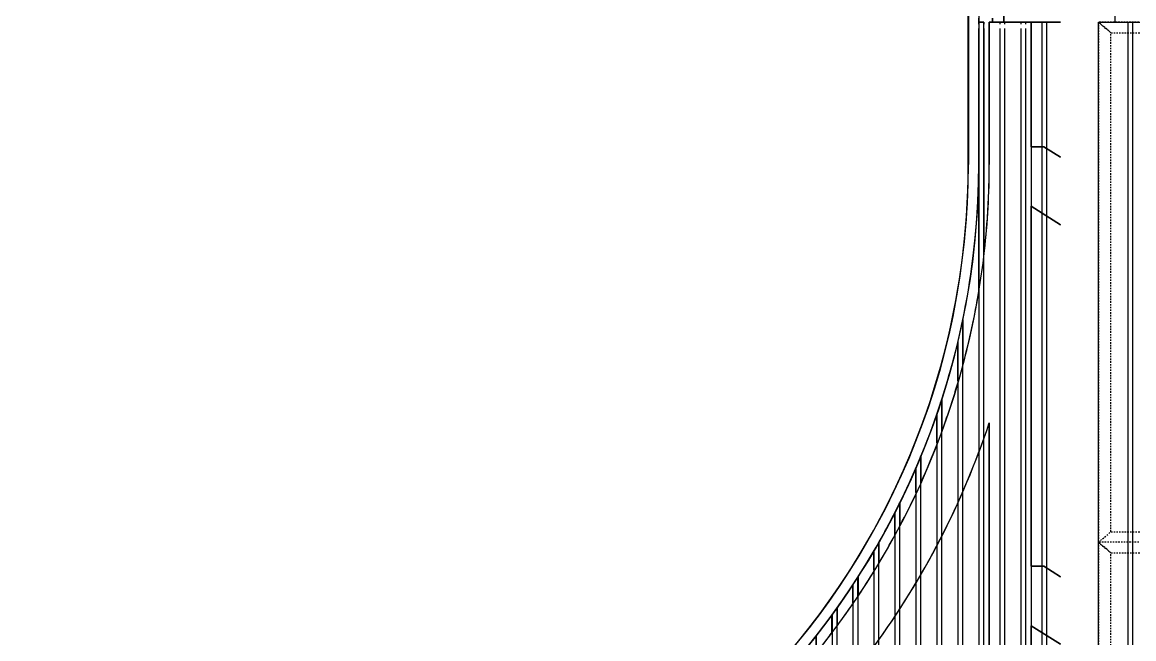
# Model space of a CAD drawing. Header units: millimetres. Extents: x -4391136 to -1798569, y -886572 to -291056.
# Drawn here: x -2255466 to -2252816, y -389070 to -387600 of the extents above; entities that cross this region are included whole.
import ezdxf

# ---------------------------------------------------------------- set-up
doc = ezdxf.new("R2010")
doc.units = ezdxf.units.MM
doc.set_wipeout_variables(frame=1)
doc.linetypes.add('TA_HL_001.00000', pattern=[6.5, 3.55, -2.95])
for name, color, linetype in [('000 - CONCRETE_EX_BUILDING_MAIN_COLOR_1', 7, 'Continuous'), ('000 - CONCRETE_EX_BUILDING_SUB_COLOR_251', 7, 'Continuous'), ('000 - CONCRETE_EX_CANOPY_MAIN_COLOR_251', 7, 'Continuous'), ('010 - ASPG_EXTR_MAIN_COLOR_2', 7, 'Continuous'), ('010 - ASPG_EXTR_WIPEOUT_', 7, 'Continuous'), ('010 - ASPG_FRAMING_MAIN_COLOR_1', 7, 'Continuous'), ('010 - ASPG_FRAMING_SUB_COLOR_2', 7, 'Continuous'), ('_PP-Dim', 7, 'Continuous'), ('Xref-E1-E4$0$E2_Ent2-CRD$0$_Col', 7, 'Continuous')]:
    doc.layers.add(name, color=color, linetype=linetype)

# ---------------------------------------------------------------- blocks, each defined once
blk = doc.blocks.new('W-1-PP17-ENT2_REV00_20260527-020919_ELEVATION_2_ST')
at = {"layer": 'Xref-E1-E4$0$E2_Ent2-CRD$0$_Col', "color": 7}
blk.add_lwpolyline([(-19735, 102190), (-19735, 114090), (-19235, 114090), (-19235, 102190)], dxfattribs=at)
blk = doc.blocks.new('DPA_CP_Entrance Canopy Curve_Ent 2_Edge Rev B-2 - Entrance Canopy Curve_Right-28747511-ENTRANCE 2 - ELEVATION 2')
at = {"layer": '000 - CONCRETE_EX_BUILDING_SUB_COLOR_251', "color": 7}
for p, q in [((-516603.4, 108480), (-516603.4, 107891.1)), ((-516603.4, 108480), (-516603.4, 107891.1)), ((-516518.4, 108355), (-516518.4, 108230)), ((-516518.4, 108230), (-516518.4, 108355)), ((-516578.4, 108225), (-516578.4, 108240)), ((-516578.4, 108225), (-516578.4, 108240)), ((-516566.4, 108230), (-516578.4, 108230)), ((-516578.4, 108230), (-516578.4, 108225)), ((-516578.4, 108225), (-516578.4, 108230)), ((-516578.4, 108230), (-516566.4, 108230)), ((-516566.4, 108225), (-516566.4, 108230)), ((-516566.4, 108230), (-516566.4, 108225)), ((-516406.4, 108230), (-516553.4, 108230)), ((-516553.4, 108230), (-516553.4, 108225)), ((-516553.4, 108225), (-516553.4, 108230)), ((-516553.4, 108230), (-516406.4, 108230)), ((-516453.4, 108230), (-516553.4, 108230)), ((-516553.4, 108230), (-516553.4, 108225)), ((-516553.4, 108225), (-516553.4, 108230)), ((-516553.4, 108230), (-516453.4, 108230)), ((-516453.4, 108230), (-516553.4, 108230)), ((-516553.4, 108230), (-516553.4, 108225)), ((-516553.4, 108225), (-516553.4, 108230)), ((-516553.4, 108230), (-516453.4, 108230)), ((-516545.7, 108230), (-516545.7, 108240)), ((-516545.7, 108240), (-516545.7, 108230)), ((-516516.4, 108230), (-516528.4, 108230)), ((-516528.4, 108230), (-516528.4, 108225)), ((-516528.4, 108230), (-516516.4, 108230)), ((-516516.4, 108225), (-516516.4, 108230)), ((-516466.4, 108230), (-516478.4, 108230)), ((-516478.4, 108230), (-516478.4, 108225)), ((-516478.4, 108230), (-516466.4, 108230)), ((-516466.4, 108225), (-516466.4, 108230)), ((-516416.4, 108230), (-516428.4, 108230)), ((-516428.4, 108230), (-516428.4, 108225)), ((-516428.4, 108230), (-516416.4, 108230)), ((-516416.4, 108225), (-516416.4, 108230)), ((-516578.4, 107891.1), (-516578.4, 108215)), ((-516578.4, 107891.1), (-516578.4, 108215)), ((-516578.4, 108215), (-516578.4, 105940.8)), ((-516578.4, 107588.4), (-516578.4, 108215)), ((-516566.4, 105941.4), (-516566.4, 108215)), ((-516566.4, 108215), (-516566.4, 107684.6)), ((-516553.4, 108215), (-516553.4, 107891.1)), ((-516553.4, 107891.1), (-516553.4, 108215)), ((-516553.4, 108215), (-516553.4, 107891.1)), ((-516553.4, 107891.1), (-516553.4, 108215)), ((-516553.4, 108215), (-516553.4, 107891.1)), ((-516553.4, 107891.1), (-516553.4, 108215)), ((-516528.4, 108215), (-516528.4, 105943.4)), ((-516516.4, 105944), (-516516.4, 108215)), ((-516478.4, 108215), (-516478.4, 105946)), ((-516466.4, 105946.7), (-516466.4, 108215)), ((-516428.4, 108215), (-516428.4, 105948.7)), ((-516416.4, 105949.3), (-516416.4, 108215)), ((-516616.4, 105938.8), (-516616.4, 107520.6)), ((-516616.4, 107520.6), (-516616.4, 107415.4)), ((-516628.4, 107466.8), (-516628.4, 105938.2)), ((-516628.4, 107375.1), (-516628.4, 107466.8)), ((-516666.4, 105936.2), (-516666.4, 107331.2)), ((-516666.4, 107331.2), (-516666.4, 107257.7)), ((-516678.4, 107295.2), (-516678.4, 105935.6)), ((-516678.4, 107226.9), (-516678.4, 107295.2)), ((-516716.4, 105933.6), (-516716.4, 107194.9)), ((-516716.4, 107194.9), (-516716.4, 107133.2)), ((-516728.4, 107166.5), (-516728.4, 105932.9)), ((-516728.4, 107108.7), (-516728.4, 107166.5)), ((-516766.4, 105930.9), (-516766.4, 107084.3)), ((-516766.4, 107084.3), (-516766.4, 107031)), ((-516778.4, 107060.4), (-516778.4, 105930.3)), ((-516778.4, 107007.2), (-516778.4, 107060.4)), ((-516816.4, 105928.3), (-516816.4, 106989.9)), ((-516816.4, 106989.9), (-516816.4, 106943.4)), ((-516828.4, 106969.1), (-516828.4, 105927.7)), ((-516828.4, 106923.2), (-516828.4, 106969.1)), ((-516866.4, 105925.7), (-516866.4, 106907.1)), ((-516866.4, 106907.1), (-516866.4, 106862.7)), ((-516878.4, 106888.6), (-516878.4, 105925.1)), ((-516878.4, 106845.9), (-516878.4, 106888.6)), ((-516916.4, 105923.1), (-516916.4, 106833)), ((-516916.4, 106833), (-516916.4, 106792.7)), ((-516928.4, 106816.4), (-516928.4, 105922.5)), ((-516928.4, 106775.9), (-516928.4, 106816.4)), ((-516966.4, 105920.5), (-516966.4, 106766)), ((-516966.4, 106766), (-516966.4, 106727.7))]:
    blk.add_line(p, q, dxfattribs=at)
for radius, start, end in [(1800, 270, 360), (1825, 270.1424, 0), (1800, 326.8421, 360), (1825, 341.0969, 359.9956), (1850, 353.5884, 0), (1850, 353.5884, 0), (1850, 353.5884, 0), (1850, 353.5884, 0), (1850, 353.5884, 0), (1850, 353.5884, 0), (1850, 345.095, 350.5829), (1850, 345.095, 350.5829), (1850, 345.095, 350.5829), (1850, 345.095, 350.5829), (1850, 345.095, 350.5829), (1850, 345.095, 350.5829), (1825, 346.5565, 348.2865), (1825, 346.5565, 348.2865), (1850, 339.9645, 343.7922), (1850, 339.9645, 343.7922), (1850, 339.9645, 343.7922), (1850, 339.9645, 343.7922), (1850, 339.9645, 343.7922), (1850, 339.9645, 343.7922), (1825, 340.9444, 342.1342), (1825, 340.9444, 342.1342), (1825, 326.9004, 341.0701), (1850, 335.8089, 338.9418), (1850, 335.8089, 338.9418), (1850, 335.8089, 338.9418), (1850, 335.8089, 338.9418), (1850, 335.8089, 338.9418), (1850, 335.8089, 338.9418), (1825, 336.6073, 337.5751), (1825, 336.6073, 337.5751), (1825, 332.9245, 333.7643), (1825, 333.3619, 333.7643), (1850, 332.282, 334.9624), (1850, 332.282, 334.9624), (1850, 332.282, 334.9624), (1850, 332.282, 334.9624), (1850, 332.282, 334.9624), (1850, 332.282, 334.9624), (1825, 332.9245, 333.3444), (1850, 329.1562, 331.456), (1850, 329.1562, 331.456), (1850, 329.1562, 331.456), (1850, 329.1562, 331.456), (1850, 329.1562, 331.456), (1850, 329.1562, 331.456), (1825, 329.6563, 330.4106), (1825, 329.6563, 330.4106), (1800, 270, 326.8114), (1825, 326.6798, 327.372), (1825, 326.6798, 327.372), (1850, 326.2149, 328.4299), (1850, 326.2149, 328.4299), (1850, 326.2149, 328.4299), (1850, 326.2149, 328.4299), (1850, 326.2149, 328.4299), (1850, 326.2149, 328.4299), (1825, 293.8186, 326.8885), (1825, 323.922, 324.5667), (1825, 323.922, 324.5667), (1850, 323.5492, 325.5752), (1850, 323.5492, 325.5752), (1850, 323.5492, 325.5752), (1850, 323.5492, 325.5752), (1850, 323.5492, 325.5752), (1850, 323.5492, 325.5752), (1825, 321.3356, 321.9427), (1825, 321.3356, 321.9427), (1850, 321.0068, 322.9095), (1850, 321.0068, 322.9095), (1850, 321.0068, 322.9095), (1850, 321.0068, 322.9095), (1850, 321.0068, 322.9095), (1850, 321.0068, 322.9095)]:
    blk.add_arc((-518403.4, 107891.1), radius, start, end, dxfattribs=at)
blk = doc.blocks.new('DPA_CP_Entrance Canopy Curve_Ent 2_Edge Rev B-1 - Entrance Canopy Curve_Left-31479712-ENTRANCE 2 - ELEVATION 2')
at = {"layer": '000 - CONCRETE_EX_BUILDING_SUB_COLOR_251', "color": 7}
for p, q in [((-516603.4, 107891.1), (-516603.4, 108480)), ((-516603.4, 107891.1), (-516603.4, 108480)), ((-516518.4, 108355), (-516518.4, 108230)), ((-516518.4, 108230), (-516518.4, 108355)), ((-516578.4, 108240), (-516578.4, 108225)), ((-516578.4, 108240), (-516578.4, 108225)), ((-516566.4, 108230), (-516578.4, 108230)), ((-516578.4, 108230), (-516578.4, 108225)), ((-516578.4, 108225), (-516578.4, 108230)), ((-516578.4, 108230), (-516566.4, 108230)), ((-516566.4, 108225), (-516566.4, 108230)), ((-516566.4, 108230), (-516566.4, 108225)), ((-516548.4, 108230), (-516553.4, 108230)), ((-516553.4, 108230), (-516553.4, 108225)), ((-516553.4, 108225), (-516553.4, 108230)), ((-516553.4, 108230), (-516548.4, 108230)), ((-516548.4, 108230), (-516553.4, 108230)), ((-516553.4, 108230), (-516553.4, 108225)), ((-516553.4, 108225), (-516553.4, 108230)), ((-516553.4, 108230), (-516548.4, 108230)), ((-516548.4, 108230), (-516553.4, 108230)), ((-516553.4, 108230), (-516553.4, 108225)), ((-516553.4, 108225), (-516553.4, 108230)), ((-516553.4, 108230), (-516548.4, 108230)), ((-516406.4, 108230), (-516518.4, 108230)), ((-516518.4, 108230), (-516406.4, 108230)), ((-516516.4, 108230), (-516518.4, 108230)), ((-516518.4, 108230), (-516516.4, 108230)), ((-516453.4, 108230), (-516518.4, 108230)), ((-516518.4, 108230), (-516453.4, 108230)), ((-516453.4, 108230), (-516518.4, 108230)), ((-516518.4, 108230), (-516453.4, 108230)), ((-516466.4, 108230), (-516478.4, 108230)), ((-516478.4, 108230), (-516466.4, 108230)), ((-516416.4, 108230), (-516428.4, 108230)), ((-516428.4, 108230), (-516416.4, 108230)), ((-516578.4, 108215), (-516578.4, 107891.1)), ((-516578.4, 108215), (-516578.4, 107891.1)), ((-516578.4, 108215), (-516578.4, 107588.4)), ((-516578.4, 107588.4), (-516578.4, 108215)), ((-516566.4, 107684.6), (-516566.4, 108215)), ((-516566.4, 108215), (-516566.4, 107684.6)), ((-516553.4, 108215), (-516553.4, 107891.1)), ((-516553.4, 107891.1), (-516553.4, 108215)), ((-516553.4, 108215), (-516553.4, 107891.1)), ((-516553.4, 107891.1), (-516553.4, 108215)), ((-516553.4, 108215), (-516553.4, 107891.1)), ((-516553.4, 107891.1), (-516553.4, 108215)), ((-516616.4, 107415.4), (-516616.4, 107520.6)), ((-516616.4, 107520.6), (-516616.4, 107415.4)), ((-516628.4, 107466.8), (-516628.4, 107375.1)), ((-516628.4, 107375.1), (-516628.4, 107466.8)), ((-516666.4, 107257.7), (-516666.4, 107331.2)), ((-516666.4, 107331.2), (-516666.4, 107257.7)), ((-516678.4, 107295.2), (-516678.4, 107226.9)), ((-516678.4, 107226.9), (-516678.4, 107295.2)), ((-516716.4, 107133.2), (-516716.4, 107194.9)), ((-516716.4, 107194.9), (-516716.4, 107133.2)), ((-516728.4, 107166.5), (-516728.4, 107108.7)), ((-516728.4, 107108.7), (-516728.4, 107166.5)), ((-516766.4, 107031), (-516766.4, 107084.3)), ((-516766.4, 107084.3), (-516766.4, 107031)), ((-516778.4, 107060.4), (-516778.4, 107007.2)), ((-516778.4, 107007.2), (-516778.4, 107060.4)), ((-516816.4, 106943.4), (-516816.4, 106989.9)), ((-516816.4, 106989.9), (-516816.4, 106943.4)), ((-516828.4, 106969.1), (-516828.4, 106923.2)), ((-516828.4, 106923.2), (-516828.4, 106969.1)), ((-516866.4, 106862.7), (-516866.4, 106907.1)), ((-516866.4, 106907.1), (-516866.4, 106862.7)), ((-516878.4, 106888.6), (-516878.4, 106845.9)), ((-516878.4, 106845.9), (-516878.4, 106888.6)), ((-516916.4, 106792.7), (-516916.4, 106833)), ((-516916.4, 106833), (-516916.4, 106792.7)), ((-516928.4, 106816.4), (-516928.4, 106775.9)), ((-516928.4, 106775.9), (-516928.4, 106816.4)), ((-516966.4, 106727.7), (-516966.4, 106766)), ((-516966.4, 106766), (-516966.4, 106727.7))]:
    blk.add_line(p, q, dxfattribs=at)
for radius, start, end in [(1800, 326.8421, 0), (1800, 326.8421, 0), (1825, 341.0969, 359.9956), (1825, 341.0969, 359.9956), (1850, 353.5884, 0), (1850, 353.5884, 0), (1850, 353.5884, 0), (1850, 353.5884, 0), (1850, 353.5884, 0), (1850, 353.5884, 0), (1850, 345.095, 350.5829), (1850, 345.095, 350.5829), (1850, 345.095, 350.5829), (1850, 345.095, 350.5829), (1850, 345.095, 350.5829), (1850, 345.095, 350.5829), (1825, 346.5565, 348.2865), (1825, 346.5565, 348.2865), (1850, 339.9645, 343.7922), (1850, 339.9645, 343.7922), (1850, 339.9645, 343.7922), (1850, 339.9645, 343.7922), (1850, 339.9645, 343.7922), (1850, 339.9645, 343.7922), (1825, 340.9444, 342.1342), (1825, 340.9444, 342.1342), (1825, 326.9004, 341.0701), (1825, 326.9004, 341.0701), (1850, 335.8089, 338.9418), (1850, 335.8089, 338.9418), (1850, 335.8089, 338.9418), (1850, 335.8089, 338.9418), (1850, 335.8089, 338.9418), (1850, 335.8089, 338.9418), (1825, 336.6073, 337.5751), (1825, 336.6073, 337.5751), (1825, 333.3619, 333.7643), (1825, 333.3619, 333.7643), (1850, 332.282, 334.9624), (1850, 332.282, 334.9624), (1850, 332.282, 334.9624), (1850, 332.282, 334.9624), (1850, 332.282, 334.9624), (1850, 332.282, 334.9624), (1825, 332.9245, 333.3444), (1825, 332.9245, 333.3444), (1850, 329.1562, 331.456), (1850, 329.1562, 331.456), (1850, 329.1562, 331.456), (1850, 329.1562, 331.456), (1850, 329.1562, 331.456), (1850, 329.1562, 331.456), (1825, 329.6563, 330.4106), (1825, 329.6563, 330.4106), (1800, 270, 326.8114), (1800, 270, 326.8114), (1825, 326.6798, 327.372), (1825, 326.6798, 327.372), (1850, 326.2149, 328.4299), (1850, 326.2149, 328.4299), (1850, 326.2149, 328.4299), (1850, 326.2149, 328.4299), (1850, 326.2149, 328.4299), (1850, 326.2149, 328.4299), (1825, 293.8186, 326.8885), (1825, 293.8186, 326.8885), (1825, 323.922, 324.5667), (1825, 323.922, 324.5667), (1850, 323.5492, 325.5752), (1850, 323.5492, 325.5752), (1850, 323.5492, 325.5752), (1850, 323.5492, 325.5752), (1850, 323.5492, 325.5752), (1850, 323.5492, 325.5752), (1825, 321.3356, 321.9427), (1825, 321.3356, 321.9427), (1850, 321.0068, 322.9095), (1850, 321.0068, 322.9095), (1850, 321.0068, 322.9095), (1850, 321.0068, 322.9095), (1850, 321.0068, 322.9095), (1850, 321.0068, 322.9095)]:
    blk.add_arc((-518403.4, 107891.1), radius, start, end, dxfattribs=at)
blk = doc.blocks.new('W-1-PP17-ENT2_REV00_20260527-020919_ELEVATION_2_EX')
at = {"layer": '000 - CONCRETE_EX_BUILDING_SUB_COLOR_251', "color": 7}
for name in ['DPA_CP_Entrance Canopy Curve_Ent 2_Edge Rev B-2 - Entrance Canopy Curve_Right-28747511-ENTRANCE 2 - ELEVATION 2', 'DPA_CP_Entrance Canopy Curve_Ent 2_Edge Rev B-1 - Entrance Canopy Curve_Left-31479712-ENTRANCE 2 - ELEVATION 2']:
    blk.add_blockref(name, (496518.4, 0), dxfattribs=at)
blk = doc.blocks.new('*U2076')
at = {"color": 7}
blk.add_wipeout([(50, 0), (1840, 0), (1840, 2480), (50, 2480)], dxfattribs=at).dxf.layer = '010 - ASPG_EXTR_WIPEOUT_'
at = {"layer": '010 - ASPG_EXTR_MAIN_COLOR_2', "color": 7}
blk.add_lwpolyline([(1759, 0), (1769.2, 0), (1769.2, 2480), (1759, 2480)], close=True, dxfattribs=at)
at = {"layer": '010 - ASPG_FRAMING_SUB_COLOR_2', "color": 7}
blk.add_lwpolyline([(50, 0), (1840, 0), (1840, 2480), (50, 2480)], close=True, dxfattribs=at)
blk = doc.blocks.new('*U2401')
at = {"layer": '010 - ASPG_FRAMING_MAIN_COLOR_1', "color": 7, "linetype": 'ByBlock'}
for points in [[(0, 0), (0, 1780), (25, 1750), (25, 30), (0, 0)], [(1240, 1780), (0, 1780), (25, 1750), (1215, 1750)], [(1240, 0), (1240, 1780), (1215, 1750), (1215, 30), (1240, 0)], [(25, 30), (1215, 30), (1240, 0), (0, 0), (25, 30)]]:
    blk.add_lwpolyline(points, close=True, dxfattribs=at)
blk = doc.blocks.new('A$C29b2c89e')
at = {"layer": '000 - CONCRETE_EX_CANOPY_MAIN_COLOR_251', "color": 7}
for p, q in [((6570.5, -9798.9), (6570.5, -9210)), ((6570.5, -9798.9), (6570.5, -9210)), ((6655.5, -9210), (6655.5, -9460)), ((6655.5, -9460), (6655.5, -9210)), ((6595.5, -9235), (6595.5, -9798.9)), ((6595.5, -9450), (6595.5, -9465)), ((6607.5, -9460), (6595.5, -9460)), ((6595.5, -9460), (6595.5, -10101.6)), ((6595.5, -9465), (6595.5, -9460)), ((6595.5, -9460), (6607.5, -9460)), ((6607.5, -10005.4), (6607.5, -9460)), ((6607.5, -9460), (6607.5, -9465)), ((6625.5, -9460), (6620.5, -9460)), ((6620.5, -9460), (6620.5, -9798.9)), ((6620.5, -9798.9), (6620.5, -9460)), ((6620.5, -9460), (6625.5, -9460)), ((6625.5, -9460), (6620.5, -9460)), ((6620.5, -9460), (6620.5, -9798.9)), ((6620.5, -9798.9), (6620.5, -9460)), ((6620.5, -9460), (6625.5, -9460)), ((6625.5, -9460), (6620.5, -9460)), ((6620.5, -9460), (6620.5, -9798.9)), ((6620.5, -9798.9), (6620.5, -9460)), ((6620.5, -9460), (6625.5, -9460)), ((6790, -9460), (6655.5, -9460)), ((6655.5, -9460), (6790, -9460)), ((6657.5, -9460), (6655.5, -9460)), ((6655.5, -9460), (6657.5, -9460)), ((6720.5, -9460), (6655.5, -9460)), ((6655.5, -9460), (6720.5, -9460)), ((6720.5, -9460), (6655.5, -9460)), ((6655.5, -9460), (6720.5, -9460)), ((6707.5, -9460), (6695.5, -9460)), ((6695.5, -9460), (6707.5, -9460)), ((6720.5, -9756.9), (6720.5, -9460)), ((6720.5, -9460), (6720.5, -9756.9)), ((6720.5, -9756.9), (6720.5, -9460)), ((6720.5, -9460), (6720.5, -9756.9)), ((6757.5, -9460), (6745.5, -9460)), ((6745.5, -9460), (6745.5, -9756.9)), ((6745.5, -9460), (6757.5, -9460)), ((6757.5, -9761.4), (6757.5, -9460)), ((6595.5, -9475), (6595.5, -9798.9)), ((6595.5, -10101.6), (6595.5, -9475)), ((6607.5, -9475), (6607.5, -10005.4)), ((6750.5, -9756.9), (6720.5, -9756.9)), ((6720.5, -9756.9), (6750.5, -9756.9)), ((6750.5, -9756.9), (6720.5, -9756.9)), ((6720.5, -9756.9), (6750.5, -9756.9)), ((6790, -9782), (6750.5, -9756.9)), ((6750.5, -9756.9), (6790, -9782)), ((6790, -9782), (6750.5, -9756.9)), ((6750.5, -9756.9), (6790, -9782)), ((6720.5, -10756.9), (6720.5, -9898.9)), ((6720.5, -9898.9), (6790, -9943.1)), ((6790, -9943.1), (6720.5, -9898.9)), ((6720.5, -9898.9), (6720.5, -10756.9)), ((6720.5, -10756.9), (6720.5, -9898.9)), ((6720.5, -9898.9), (6790, -9943.1)), ((6790, -9943.1), (6720.5, -9898.9)), ((6720.5, -9898.9), (6720.5, -10756.9)), ((6745.5, -9914.8), (6745.5, -10756.9)), ((6757.5, -10761.4), (6757.5, -9922.5)), ((6557.5, -10274.6), (6557.5, -10169.4)), ((6557.5, -10169.4), (6557.5, -10274.6)), ((6545.5, -10223.2), (6545.5, -10314.9)), ((6545.5, -10314.9), (6545.5, -10223.2)), ((6507.5, -10432.3), (6507.5, -10358.8)), ((6507.5, -10358.8), (6507.5, -10432.3)), ((6495.5, -10394.8), (6495.5, -10463.1)), ((6495.5, -10463.1), (6495.5, -10394.8)), ((6620.5, -10415.4), (6620.5, -10950)), ((6620.5, -10950), (6620.5, -10415.4)), ((6620.5, -10415.4), (6620.5, -10948.9)), ((6620.5, -10948.9), (6620.5, -10415.4)), ((6607.5, -10948.9), (6607.5, -10449.9)), ((6595.5, -10481.8), (6595.5, -10948.9)), ((6457.5, -10556.8), (6457.5, -10495.1)), ((6457.5, -10495.1), (6457.5, -10556.8)), ((6445.5, -10523.5), (6445.5, -10581.3)), ((6445.5, -10581.3), (6445.5, -10523.5)), ((6557.5, -10948.9), (6557.5, -10577.5)), ((6407.5, -10659), (6407.5, -10605.7)), ((6407.5, -10605.7), (6407.5, -10659)), ((6545.5, -10603.2), (6545.5, -10948.9)), ((6395.5, -10629.6), (6395.5, -10682.8)), ((6395.5, -10682.8), (6395.5, -10629.6)), ((6357.5, -10746.6), (6357.5, -10700.1)), ((6357.5, -10700.1), (6357.5, -10746.6)), ((6507.5, -10948.9), (6507.5, -10684.4)), ((6345.5, -10720.9), (6345.5, -10766.8)), ((6345.5, -10766.8), (6345.5, -10720.9)), ((6495.5, -10707.1), (6495.5, -10948.9)), ((6750.5, -10756.9), (6720.5, -10756.9)), ((6720.5, -10756.9), (6750.5, -10756.9)), ((6750.5, -10756.9), (6720.5, -10756.9)), ((6720.5, -10756.9), (6750.5, -10756.9)), ((6790, -10782), (6750.5, -10756.9)), ((6750.5, -10756.9), (6790, -10782)), ((6790, -10782), (6750.5, -10756.9)), ((6750.5, -10756.9), (6790, -10782)), ((6307.5, -10827.3), (6307.5, -10782.9)), ((6307.5, -10782.9), (6307.5, -10827.3)), ((6457.5, -10948.9), (6457.5, -10774.2)), ((6295.5, -10801.4), (6295.5, -10844.1)), ((6295.5, -10844.1), (6295.5, -10801.4)), ((6445.5, -10795.4), (6445.5, -10948.9)), ((6257.5, -10897.3), (6257.5, -10857)), ((6257.5, -10857), (6257.5, -10897.3)), ((6407.5, -10948.9), (6407.5, -10856.5)), ((6245.5, -10873.6), (6245.5, -10914.1)), ((6245.5, -10914.1), (6245.5, -10873.6)), ((6395.5, -10874.3), (6395.5, -10948.9)), ((6720.5, -11536.9), (6720.5, -10898.9)), ((6720.5, -10898.9), (6790, -10943.1)), ((6790, -10943.1), (6720.5, -10898.9)), ((6720.5, -10898.9), (6720.5, -11536.9)), ((6720.5, -11536.9), (6720.5, -10898.9)), ((6720.5, -10898.9), (6790, -10943.1)), ((6790, -10943.1), (6720.5, -10898.9)), ((6720.5, -10898.9), (6720.5, -11536.9)), ((6745.5, -10914.8), (6745.5, -11536.9)), ((6207.5, -10962.3), (6207.5, -10924)), ((6207.5, -10924), (6207.5, -10962.3)), ((6757.5, -11541.4), (6757.5, -10922.5))]:
    blk.add_line(p, q, dxfattribs=at)
blk.add_lwpolyline([(6655.5, -9210), (6655.5, -9460), (6720.5, -9460), (6720.5, -11750), (4770.5, -11844.8), (4745.5, -11846.2), (4495.5, -11859.3), (4495.5, -11818.9), (4445.5, -11818.9), (4445.5, -11812.9), (4495.5, -11812.9), (4495.5, -11618.9), (4295.5, -11618.9), (4295.5, -11598.9), (4770.5, -11598.9, 0.414214), (6570.5, -9798.9), (6570.5, -9210)], format="xyb", close=True, dxfattribs=at)
for radius, start, end in [(1850, 270, 0), (1800, 270, 0), (1800, 270, 0), (1850, 270, 0), (1850, 270, 0), (1850, 270, 0), (1850, 270, 0), (1825, 316.3044, 0), (1825, 341.0969, 359.9956), (1850, 353.5884, 0), (1850, 345.095, 350.5829), (1825, 346.5565, 348.2865), (1825, 346.5565, 348.2865), (1850, 339.9645, 343.7922), (1825, 340.9444, 342.1342), (1825, 340.9444, 342.1342), (1825, 326.9004, 341.0701), (1950, 323.8223, 341.5713), (1950, 323.8223, 341.5713), (1950, 323.8612, 341.5713), (1950, 323.8612, 341.5713), (1850, 335.8089, 338.9418), (1825, 336.6073, 337.5751), (1825, 336.6073, 337.5751), (1850, 332.282, 334.9624), (1825, 332.9245, 333.7643), (1825, 332.9245, 333.7643), (1825, 329.6563, 330.4106), (1825, 329.6563, 330.4106), (1850, 329.1562, 331.456), (1825, 326.6798, 327.372), (1825, 326.6798, 327.372), (1850, 326.2149, 328.4299), (1825, 316.3044, 326.8885), (1825, 323.922, 324.5667), (1825, 323.922, 324.5667), (1850, 323.5492, 325.5752), (1850, 321.0068, 322.9095), (1825, 321.3356, 321.9427), (1825, 321.3356, 321.9427)]:
    blk.add_arc((4770.5, -9798.9), radius, start, end, dxfattribs=at)

msp = doc.modelspace()

# ---------------------------------------------------------------- block references
at = {"layer": '_PP-Dim', "color": 7}
msp.add_blockref('W-1-PP17-ENT2_REV00_20260527-020919_ELEVATION_2_ST', (-2233125.2, -495830.4), dxfattribs=at)

# ---------------------------------------------------------------- next in the draw order: block references
at = {"color": 7}
msp.add_blockref('W-1-PP17-ENT2_REV00_20260527-020919_ELEVATION_2_EX', (-2233125.2, -495830.4), dxfattribs=at)

# ---------------------------------------------------------------- next in the draw order: block references
at = {"color": 7, "xscale": -1}
msp.add_blockref('*U2076', (-2251060.2, -390080.4), dxfattribs=at)
at = {"layer": '000 - CONCRETE_EX_BUILDING_MAIN_COLOR_1', "color": 7}
msp.add_blockref('A$C29b2c89e', (-2259780.8, -378140.4), dxfattribs=at)

# ---------------------------------------------------------------- next in the draw order: block references
at = {"color": 7, "linetype": 'TA_HL_001.00000', "xscale": -1, "yscale": -1, "rotation": 270}
for p in [(-2251120.2, -388840.4), (-2251120.2, -390080.4)]:
    msp.add_blockref('*U2401', p, dxfattribs=at)

doc.saveas('drawing.dxf')
